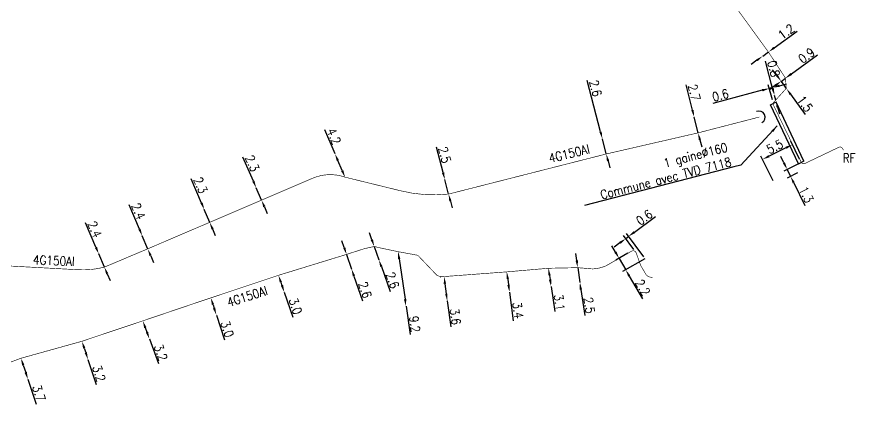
# Model space of a CAD drawing. Header units: millimetres. Extents: x 80993 to 81985, y 144000 to 145002.
# Drawn here: x 81286.9 to 81426.4, y 144272.6 to 144337.1 of the extents above; entities that cross this region are included whole.
import ezdxf
from ezdxf.enums import TextEntityAlignment as Align

# ---------------------------------------------------------------- set-up
doc = ezdxf.new("R2010")
doc.units = ezdxf.units.MM
doc.header["$PDMODE"] = 34
doc.linetypes.add('B_ST_AL', pattern=[2000, 1000, 1000])
doc.layers.get('0').update_dxf_attribs({"linetype": 'CONTINUOUS'})
doc.layers.get('Defpoints').update_dxf_attribs({"linetype": 'CONTINUOUS'})
for name, color, linetype in [('B_100', 3, 'CONTINUOUS'), ('B_110', 1, 'CONTINUOUS'), ('B_300', 7, 'CONTINUOUS'), ('B_400', 7, 'CONTINUOUS')]:
    doc.layers.add(name, color=color, linetype=linetype)
doc.styles.add('M_ROMANS', font='ROMANS.shx', dxfattribs={"width": 0.75})
doc.styles.get("Standard").update_dxf_attribs({"font": 'romans.shx', "width": 0.85})
doc.dimstyles.get("Standard").update_dxf_attribs({"dimtxt": 1.5, "dimasz": 1.2, "dimexe": 0.625, "dimexo": 0.625, "dimgap": 0.25, "dimtad": 1, "dimdec": 1, "dimzin": 0, "dimdsep": 46, "dimtxsty": 'Standard', "dimcen": -0.5, "dimadec": 0, "dimazin": 0, "dimtfac": 1, "dimtdec": 1, "dimtmove": 0, "dimatfit": 3, "dimfxl": 0, "dimtolj": 1, "dimtzin": 0, "dimarcsym": 0})

# ---------------------------------------------------------------- blocks, each defined once
blk = doc.blocks.new('*D196')
at = {"layer": 'B_100', "color": 0, "linetype": 'Continuous', "lineweight": -2, "transparency": 16777216}
for p, q in [((81412.66, 144325.18), (81411.45, 144329.73)), ((81413.18, 144323.25), (81412.97, 144324.02)), ((81413.49, 144322.09), (81413.8, 144320.93))]:
    blk.add_line(p, q, dxfattribs=at)
at = {"layer": 'B_100', "color": 0, "linetype": 'Continuous', "transparency": 16777216}
for points in [[(81412.86, 144325.23), (81412.47, 144325.13), (81412.97, 144324.02)], [(81413.68, 144322.14), (81413.3, 144322.04), (81413.18, 144323.25)]]:
    blk.add_solid(points, dxfattribs=at)
at = {"layer": 'Defpoints', "color": 0, "linetype": 'Continuous', "transparency": 16777216}
for p in [(81412.97, 144324.02), (81413.18, 144323.25), (81413.18, 144323.25)]:
    blk.add_point(p, dxfattribs=at)
at = {"layer": 'B_100', "color": 0, "linetype": 'Continuous', "transparency": 16777216, "insert": (81412.82, 144328.46), "char_height": 1.5, "attachment_point": 5, "rotation": 284.9768}
blk.add_mtext('\\A1;0.8', dxfattribs=at)
blk = doc.blocks.new('*D197')
at = {"layer": 'B_100', "color": 0, "linetype": 'Continuous', "lineweight": -2, "transparency": 16777216}
for p, q in [((81413.37, 144327.33), (81412.66, 144328.3)), ((81414.07, 144326.36), (81414.93, 144325.19)), ((81413.57, 144325.99), (81413.57, 144325.99)), ((81415.63, 144324.22), (81418.09, 144320.83))]:
    blk.add_line(p, q, dxfattribs=at)
at = {"layer": 'B_100', "color": 0, "linetype": 'Continuous', "transparency": 16777216}
for points in [[(81413.53, 144327.45), (81413.21, 144327.22), (81414.07, 144326.36)], [(81415.79, 144324.33), (81415.47, 144324.1), (81414.93, 144325.19)]]:
    blk.add_solid(points, dxfattribs=at)
at = {"layer": 'Defpoints', "color": 0, "linetype": 'Continuous', "transparency": 16777216}
for p in [(81414.07, 144326.36), (81414.93, 144325.19), (81414.93, 144325.19)]:
    blk.add_point(p, dxfattribs=at)
at = {"layer": 'B_100', "color": 0, "linetype": 'Continuous', "transparency": 16777216, "insert": (81418.02, 144322.62), "char_height": 1.5, "attachment_point": 5, "rotation": 305.9678}
blk.add_mtext('\\A1;1.5', dxfattribs=at)
blk = doc.blocks.new('*D198')
at = {"layer": 'B_100', "color": 0, "linetype": 'Continuous', "lineweight": -2, "transparency": 16777216}
for p, q in [((81412.92, 144331.95), (81416.72, 144334.71)), ((81411.02, 144330.57), (81411.95, 144331.25)), ((81410.05, 144329.87), (81409.08, 144329.16))]:
    blk.add_line(p, q, dxfattribs=at)
at = {"layer": 'B_100', "color": 0, "linetype": 'Continuous', "transparency": 16777216}
for points in [[(81412.8, 144332.11), (81413.04, 144331.79), (81411.95, 144331.25)], [(81409.93, 144330.03), (81410.17, 144329.7), (81411.02, 144330.57)]]:
    blk.add_solid(points, dxfattribs=at)
at = {"layer": 'Defpoints', "color": 0, "linetype": 'Continuous', "transparency": 16777216}
for p in [(81411.02, 144330.57), (81411.95, 144331.25), (81411.95, 144331.25)]:
    blk.add_point(p, dxfattribs=at)
at = {"layer": 'B_100', "color": 0, "linetype": 'Continuous', "transparency": 16777216, "insert": (81414.92, 144334.64), "char_height": 1.5, "attachment_point": 5, "rotation": 35.9678}
blk.add_mtext('\\A1;1.2', dxfattribs=at)
blk = doc.blocks.new('*D199')
at = {"layer": 'B_100', "color": 0, "linetype": 'Continuous', "lineweight": -2, "transparency": 16777216}
for p, q in [((81415.77, 144327.6), (81420.14, 144330.77)), ((81414.07, 144326.36), (81414.8, 144326.89)), ((81413.1, 144325.66), (81412.13, 144324.95))]:
    blk.add_line(p, q, dxfattribs=at)
at = {"layer": 'B_100', "color": 0, "linetype": 'Continuous', "transparency": 16777216}
for points in [[(81415.66, 144327.76), (81415.89, 144327.43), (81414.8, 144326.89)], [(81412.99, 144325.82), (81413.22, 144325.5), (81414.07, 144326.36)]]:
    blk.add_solid(points, dxfattribs=at)
at = {"layer": 'Defpoints', "color": 0, "linetype": 'Continuous', "transparency": 16777216}
for p in [(81414.07, 144326.36), (81414.8, 144326.89), (81414.8, 144326.89)]:
    blk.add_point(p, dxfattribs=at)
at = {"layer": 'B_100', "color": 0, "linetype": 'Continuous', "transparency": 16777216, "insert": (81418.3, 144330.66), "char_height": 1.5, "attachment_point": 5, "rotation": 35.9678}
blk.add_mtext('\\A1;0.9', dxfattribs=at)
blk = doc.blocks.new('*D552')
at = {"layer": 'B_400', "color": 0, "linetype": 'Continuous', "lineweight": -2, "transparency": 16777216}
for p, q in [((81414.88, 144315.29), (81412.06, 144313.89)), ((81417.14, 144313.42), (81415.68, 144316.38)), ((81412.74, 144309.8), (81410.71, 144313.92))]:
    blk.add_line(p, q, dxfattribs=at)
at = {"layer": 'B_400', "color": 0, "linetype": 'Continuous', "transparency": 16777216}
for points in [[(81414.8, 144315.46), (81414.97, 144315.11), (81415.96, 144315.82)], [(81411.97, 144314.07), (81412.15, 144313.71), (81410.98, 144313.36)]]:
    blk.add_solid(points, dxfattribs=at)
at = {"layer": 'Defpoints', "color": 0, "linetype": 'Continuous', "transparency": 16777216}
for p in [(81410.98, 144313.36), (81417.42, 144312.86), (81413.02, 144309.24)]:
    blk.add_point(p, dxfattribs=at)
at = {"layer": 'B_400', "color": 0, "linetype": 'Continuous', "transparency": 16777216, "insert": (81413.03, 144315.48), "char_height": 1.5, "attachment_point": 5, "rotation": 26.2742}
blk.add_mtext('\\A1;5.5', dxfattribs=at)
blk = doc.blocks.new('*D553')
at = {"layer": 'B_400', "color": 0, "linetype": 'Continuous', "lineweight": -2, "transparency": 16777216}
for p, q in [((81414.54, 144312.77), (81414.01, 144313.85)), ((81416.86, 144312.58), (81414.51, 144311.42)), ((81415.07, 144311.7), (81415.64, 144310.53)), ((81416.8, 144311.1), (81415.08, 144310.25)), ((81416.17, 144309.46), (81418.03, 144305.7))]:
    blk.add_line(p, q, dxfattribs=at)
at = {"layer": 'B_400', "color": 0, "linetype": 'Continuous', "transparency": 16777216}
for points in [[(81414.72, 144312.86), (81414.36, 144312.68), (81415.07, 144311.7)], [(81416.35, 144309.54), (81416, 144309.37), (81415.64, 144310.53)]]:
    blk.add_solid(points, dxfattribs=at)
at = {"layer": 'Defpoints', "color": 0, "linetype": 'Continuous', "transparency": 16777216}
for p in [(81417.42, 144312.86), (81417.36, 144311.38), (81415.64, 144310.53)]:
    blk.add_point(p, dxfattribs=at)
at = {"layer": 'B_400', "color": 0, "linetype": 'Continuous', "transparency": 16777216, "insert": (81418.26, 144307.48), "char_height": 1.5, "attachment_point": 5, "rotation": 296.2742}
blk.add_mtext('\\A1;1.3', dxfattribs=at)
blk = doc.blocks.new('*D554')
at = {"layer": 'B_400', "color": 0, "linetype": 'Continuous', "lineweight": -2, "transparency": 16777216}
for p, q in [((81412.61, 144323.27), (81411.93, 144325.78)), ((81412.63, 144325.32), (81412.1, 144325.18)), ((81412.81, 144324.63), (81412.47, 144325.92)), ((81413.79, 144325.63), (81414.95, 144325.94)), ((81410.94, 144324.87), (81402.7, 144322.66))]:
    blk.add_line(p, q, dxfattribs=at)
at = {"layer": 'B_400', "color": 0, "linetype": 'Continuous', "transparency": 16777216}
for points in [[(81410.89, 144325.06), (81410.99, 144324.67), (81412.1, 144325.18)], [(81413.74, 144325.82), (81413.84, 144325.44), (81412.63, 144325.32)]]:
    blk.add_solid(points, dxfattribs=at)
at = {"layer": 'Defpoints', "color": 0, "linetype": 'Continuous', "transparency": 16777216}
for p in [(81412.63, 144325.32), (81412.97, 144324.02), (81412.77, 144322.66)]:
    blk.add_point(p, dxfattribs=at)
at = {"layer": 'B_400', "color": 0, "linetype": 'Continuous', "transparency": 16777216, "insert": (81403.97, 144324.04), "char_height": 1.5, "attachment_point": 5, "rotation": 14.9768}
blk.add_mtext('\\A1;0.6', dxfattribs=at)
blk = doc.blocks.new('*D686')
at = {"layer": 'B_110', "color": 0, "linetype": 'Continuous', "lineweight": -2, "transparency": 16777216}
for p, q in [((81287.94, 144279.09), (81288.35, 144277.85)), ((81288.73, 144276.72), (81290.11, 144272.57))]:
    blk.add_line(p, q, dxfattribs=at)
at = {"layer": 'B_110', "color": 0, "linetype": 'Continuous', "transparency": 16777216}
for points in [[(81288.13, 144279.15), (81287.75, 144279.03), (81287.57, 144280.23)], [(81288.54, 144277.92), (81288.16, 144277.79), (81288.73, 144276.72)]]:
    blk.add_solid(points, dxfattribs=at)
at = {"layer": 'Defpoints', "color": 0, "linetype": 'Continuous', "transparency": 16777216}
for p in [(81287.57, 144280.23), (81288.73, 144276.72), (81288.73, 144276.72)]:
    blk.add_point(p, dxfattribs=at)
at = {"layer": 'B_110', "color": 0, "linetype": 'Continuous', "transparency": 16777216, "insert": (81290.56, 144274.39), "char_height": 1.5, "attachment_point": 5, "rotation": 288.3457}
blk.add_mtext('\\A1;3.7', dxfattribs=at)
blk = doc.blocks.new('*D687')
at = {"layer": 'B_110', "color": 0, "linetype": 'Continuous', "lineweight": -2, "transparency": 16777216}
for p, q in [((81298.09, 144281.92), (81298.35, 144281.16)), ((81298.72, 144280.02), (81300.1, 144275.87))]:
    blk.add_line(p, q, dxfattribs=at)
at = {"layer": 'B_110', "color": 0, "linetype": 'Continuous', "transparency": 16777216}
for points in [[(81298.28, 144281.98), (81297.9, 144281.85), (81297.72, 144283.06)], [(81298.54, 144281.22), (81298.16, 144281.09), (81298.72, 144280.02)]]:
    blk.add_solid(points, dxfattribs=at)
at = {"layer": 'Defpoints', "color": 0, "linetype": 'Continuous', "transparency": 16777216}
for p in [(81297.72, 144283.06), (81298.72, 144280.02), (81298.72, 144280.02)]:
    blk.add_point(p, dxfattribs=at)
at = {"layer": 'B_110', "color": 0, "linetype": 'Continuous', "transparency": 16777216, "insert": (81300.55, 144277.69), "char_height": 1.5, "attachment_point": 5, "rotation": 288.3571}
blk.add_mtext('\\A1;3.2', dxfattribs=at)
blk = doc.blocks.new('*D688')
at = {"layer": 'B_110', "color": 0, "linetype": 'Continuous', "lineweight": -2, "transparency": 16777216}
for p, q in [((81308.25, 144285.33), (81308.53, 144284.58)), ((81308.94, 144283.45), (81310.43, 144279.35))]:
    blk.add_line(p, q, dxfattribs=at)
at = {"layer": 'B_110', "color": 0, "linetype": 'Continuous', "transparency": 16777216}
for points in [[(81308.44, 144285.4), (81308.07, 144285.27), (81307.84, 144286.46)], [(81308.72, 144284.65), (81308.34, 144284.51), (81308.94, 144283.45)]]:
    blk.add_solid(points, dxfattribs=at)
at = {"layer": 'Defpoints', "color": 0, "linetype": 'Continuous', "transparency": 16777216}
for p in [(81307.84, 144286.46), (81308.94, 144283.45), (81308.94, 144283.45)]:
    blk.add_point(p, dxfattribs=at)
at = {"layer": 'B_110', "color": 0, "linetype": 'Continuous', "transparency": 16777216, "insert": (81310.83, 144281.18), "char_height": 1.5, "attachment_point": 5, "rotation": 289.9715}
blk.add_mtext('\\A1;3.2', dxfattribs=at)
blk = doc.blocks.new('*D689')
at = {"layer": 'B_110', "color": 0, "linetype": 'Continuous', "lineweight": -2, "transparency": 16777216}
for p, q in [((81319.53, 144289.15), (81319.71, 144288.58)), ((81320.08, 144287.43), (81321.43, 144283.27))]:
    blk.add_line(p, q, dxfattribs=at)
at = {"layer": 'B_110', "color": 0, "linetype": 'Continuous', "transparency": 16777216}
for points in [[(81319.72, 144289.21), (81319.34, 144289.08), (81319.16, 144290.29)], [(81319.9, 144288.64), (81319.52, 144288.51), (81320.08, 144287.43)]]:
    blk.add_solid(points, dxfattribs=at)
at = {"layer": 'Defpoints', "color": 0, "linetype": 'Continuous', "transparency": 16777216}
for p in [(81319.16, 144290.29), (81320.08, 144287.43), (81320.08, 144287.43)]:
    blk.add_point(p, dxfattribs=at)
at = {"layer": 'B_110', "color": 0, "linetype": 'Continuous', "transparency": 16777216, "insert": (81321.89, 144285.09), "char_height": 1.5, "attachment_point": 5, "rotation": 287.906}
blk.add_mtext('\\A1;3.0', dxfattribs=at)
blk = doc.blocks.new('*D690')
at = {"layer": 'B_110', "color": 0, "linetype": 'Continuous', "lineweight": -2, "transparency": 16777216}
for p, q in [((81330.81, 144292.92), (81331, 144292.35)), ((81331.39, 144291.22), (81332.8, 144287.08))]:
    blk.add_line(p, q, dxfattribs=at)
at = {"layer": 'B_110', "color": 0, "linetype": 'Continuous', "transparency": 16777216}
for points in [[(81331, 144292.98), (81330.62, 144292.85), (81330.42, 144294.05)], [(81331.19, 144292.42), (81330.81, 144292.29), (81331.39, 144291.22)]]:
    blk.add_solid(points, dxfattribs=at)
at = {"layer": 'Defpoints', "color": 0, "linetype": 'Continuous', "transparency": 16777216}
for p in [(81330.42, 144294.05), (81331.39, 144291.22), (81331.39, 144291.22)]:
    blk.add_point(p, dxfattribs=at)
at = {"layer": 'B_110', "color": 0, "linetype": 'Continuous', "transparency": 16777216, "insert": (81333.24, 144288.9), "char_height": 1.5, "attachment_point": 5, "rotation": 288.8772}
blk.add_mtext('\\A1;3.0', dxfattribs=at)
blk = doc.blocks.new('*D691')
at = {"layer": 'B_110', "color": 0, "linetype": 'Continuous', "lineweight": -2, "transparency": 16777216}
for p, q in [((81341.36, 144298.66), (81340.98, 144299.8)), ((81341.75, 144297.53), (81342.59, 144295.07)), ((81342.98, 144293.93), (81344.4, 144289.79))]:
    blk.add_line(p, q, dxfattribs=at)
at = {"layer": 'B_110', "color": 0, "linetype": 'Continuous', "transparency": 16777216}
for points in [[(81341.55, 144298.73), (81341.17, 144298.6), (81341.75, 144297.53)], [(81343.17, 144294), (81342.79, 144293.87), (81342.59, 144295.07)]]:
    blk.add_solid(points, dxfattribs=at)
at = {"layer": 'Defpoints', "color": 0, "linetype": 'Continuous', "transparency": 16777216}
for p in [(81341.75, 144297.53), (81342.59, 144295.07), (81342.59, 144295.07)]:
    blk.add_point(p, dxfattribs=at)
at = {"layer": 'B_110', "color": 0, "linetype": 'Continuous', "transparency": 16777216, "insert": (81344.83, 144291.62), "char_height": 1.5, "attachment_point": 5, "rotation": 288.8772}
blk.add_mtext('\\A1;2.6', dxfattribs=at)
blk = doc.blocks.new('*D692')
at = {"layer": 'B_110', "color": 0, "linetype": 'Continuous', "lineweight": -2, "transparency": 16777216}
for p, q in [((81345.96, 144299.98), (81345.56, 144301.11)), ((81346.36, 144298.85), (81347.14, 144296.63)), ((81347.54, 144295.5), (81348.99, 144291.37))]:
    blk.add_line(p, q, dxfattribs=at)
at = {"layer": 'B_110', "color": 0, "linetype": 'Continuous', "transparency": 16777216}
for points in [[(81346.15, 144300.04), (81345.77, 144299.91), (81346.36, 144298.85)], [(81347.72, 144295.56), (81347.35, 144295.43), (81347.14, 144296.63)]]:
    blk.add_solid(points, dxfattribs=at)
at = {"layer": 'Defpoints', "color": 0, "linetype": 'Continuous', "transparency": 16777216}
for p in [(81346.36, 144298.85), (81347.14, 144296.63), (81347.14, 144296.63)]:
    blk.add_point(p, dxfattribs=at)
at = {"layer": 'B_110', "color": 0, "linetype": 'Continuous', "transparency": 16777216, "insert": (81349.4, 144293.2), "char_height": 1.5, "attachment_point": 5, "rotation": 289.3996}
blk.add_mtext('\\A1;2.6', dxfattribs=at)
blk = doc.blocks.new('*D693')
at = {"layer": 'B_110', "color": 0, "linetype": 'Continuous', "lineweight": -2, "transparency": 16777216}
for p, q in [((81350.51, 144296.79), (81351.48, 144290.07)), ((81351.65, 144288.88), (81352.32, 144284.2))]:
    blk.add_line(p, q, dxfattribs=at)
at = {"layer": 'B_110', "color": 0, "linetype": 'Continuous', "transparency": 16777216}
for points in [[(81350.71, 144296.82), (81350.31, 144296.77), (81350.34, 144297.98)], [(81351.68, 144290.1), (81351.28, 144290.04), (81351.65, 144288.88)]]:
    blk.add_solid(points, dxfattribs=at)
at = {"layer": 'Defpoints', "color": 0, "linetype": 'Continuous', "transparency": 16777216}
for p in [(81350.34, 144297.98), (81351.65, 144288.88), (81351.65, 144288.88)]:
    blk.add_point(p, dxfattribs=at)
at = {"layer": 'B_110', "color": 0, "linetype": 'Continuous', "transparency": 16777216, "insert": (81353.09, 144285.91), "char_height": 1.5, "attachment_point": 5, "rotation": 278.2031}
blk.add_mtext('\\A1;9.2', dxfattribs=at)
blk = doc.blocks.new('*D694')
at = {"layer": 'B_110', "color": 0, "linetype": 'Continuous', "lineweight": -2, "transparency": 16777216}
for p, q in [((81357.38, 144293.76), (81357.35, 144293.76)), ((81358.13, 144292.65), (81358.35, 144290.98)), ((81358.5, 144289.79), (81359.08, 144285.45))]:
    blk.add_line(p, q, dxfattribs=at)
at = {"layer": 'B_110', "color": 0, "linetype": 'Continuous', "transparency": 16777216}
for points in [[(81358.32, 144292.68), (81357.93, 144292.62), (81357.97, 144293.84)], [(81358.55, 144291), (81358.15, 144290.95), (81358.5, 144289.79)]]:
    blk.add_solid(points, dxfattribs=at)
at = {"layer": 'Defpoints', "color": 0, "linetype": 'Continuous', "transparency": 16777216}
for p in [(81358, 144293.84), (81358.5, 144289.79), (81358.5, 144289.79)]:
    blk.add_point(p, dxfattribs=at)
at = {"layer": 'B_110', "color": 0, "linetype": 'Continuous', "transparency": 16777216, "insert": (81359.86, 144287.16), "char_height": 1.5, "attachment_point": 5, "rotation": 277.5296}
blk.add_mtext('\\A1;3.6', dxfattribs=at)
blk = doc.blocks.new('*D695')
at = {"layer": 'B_110', "color": 0, "linetype": 'Continuous', "lineweight": -2, "transparency": 16777216}
for p, q in [((81368.58, 144293.43), (81368.7, 144292.45)), ((81368.86, 144291.26), (81369.48, 144286.48))]:
    blk.add_line(p, q, dxfattribs=at)
at = {"layer": 'B_110', "color": 0, "linetype": 'Continuous', "transparency": 16777216}
for points in [[(81368.77, 144293.45), (81368.38, 144293.4), (81368.42, 144294.62)], [(81368.9, 144292.47), (81368.5, 144292.42), (81368.86, 144291.26)]]:
    blk.add_solid(points, dxfattribs=at)
at = {"layer": 'Defpoints', "color": 0, "linetype": 'Continuous', "transparency": 16777216}
for p in [(81368.42, 144294.62), (81368.86, 144291.26), (81368.86, 144291.26)]:
    blk.add_point(p, dxfattribs=at)
at = {"layer": 'B_110', "color": 0, "linetype": 'Continuous', "transparency": 16777216, "insert": (81370.26, 144288.21), "char_height": 1.5, "attachment_point": 5, "rotation": 277.3795}
blk.add_mtext('\\A1;3.4', dxfattribs=at)
blk = doc.blocks.new('*D696')
at = {"layer": 'B_110', "color": 0, "linetype": 'Continuous', "lineweight": -2, "transparency": 16777216}
for p, q in [((81375.97, 144295.31), (81375.97, 144295.31)), ((81375.52, 144294.04), (81375.62, 144293.34)), ((81375.79, 144292.16), (81376.39, 144288))]:
    blk.add_line(p, q, dxfattribs=at)
at = {"layer": 'B_110', "color": 0, "linetype": 'Continuous', "transparency": 16777216}
for points in [[(81375.72, 144294.07), (81375.32, 144294.01), (81375.35, 144295.22)], [(81375.82, 144293.37), (81375.42, 144293.32), (81375.79, 144292.16)]]:
    blk.add_solid(points, dxfattribs=at)
at = {"layer": 'Defpoints', "color": 0, "linetype": 'Continuous', "transparency": 16777216}
for p in [(81375.35, 144295.22), (81375.79, 144292.16), (81375.79, 144292.16)]:
    blk.add_point(p, dxfattribs=at)
at = {"layer": 'B_110', "color": 0, "linetype": 'Continuous', "transparency": 16777216, "insert": (81377.18, 144289.53), "char_height": 1.5, "attachment_point": 5, "rotation": 278.2061}
blk.add_mtext('\\A1;3.1', dxfattribs=at)
blk = doc.blocks.new('*D697')
at = {"layer": 'B_110', "color": 0, "linetype": 'Continuous', "lineweight": -2, "transparency": 16777216}
for p, q in [((81380.05, 144296.51), (81379.88, 144297.7)), ((81380.22, 144295.32), (81380.58, 144292.85)), ((81380.75, 144291.66), (81381.38, 144287.33))]:
    blk.add_line(p, q, dxfattribs=at)
at = {"layer": 'B_110', "color": 0, "linetype": 'Continuous', "transparency": 16777216}
for points in [[(81380.25, 144296.54), (81379.85, 144296.48), (81380.22, 144295.32)], [(81380.95, 144291.69), (81380.55, 144291.63), (81380.58, 144292.85)]]:
    blk.add_solid(points, dxfattribs=at)
at = {"layer": 'Defpoints', "color": 0, "linetype": 'Continuous', "transparency": 16777216}
for p in [(81380.22, 144295.32), (81380.58, 144292.85), (81380.58, 144292.85)]:
    blk.add_point(p, dxfattribs=at)
at = {"layer": 'B_110', "color": 0, "linetype": 'Continuous', "transparency": 16777216, "insert": (81382.14, 144289.05), "char_height": 1.5, "attachment_point": 5, "rotation": 278.2061}
blk.add_mtext('\\A1;2.5', dxfattribs=at)
blk = doc.blocks.new('*D698')
at = {"layer": 'B_110', "color": 0, "linetype": 'Continuous', "lineweight": -2, "transparency": 16777216}
for p, q in [((81389.66, 144301.24), (81393.17, 144303.84)), ((81389.54, 144298.37), (81387.84, 144300.67)), ((81388.21, 144300.17), (81388.69, 144300.53)), ((81391.2, 144297.13), (81388.32, 144301.03)), ((81387.25, 144299.46), (81386.28, 144298.74))]:
    blk.add_line(p, q, dxfattribs=at)
at = {"layer": 'B_110', "color": 0, "linetype": 'Continuous', "transparency": 16777216}
for points in [[(81389.54, 144301.4), (81389.78, 144301.08), (81388.69, 144300.53)], [(81387.13, 144299.62), (81387.37, 144299.3), (81388.21, 144300.17)]]:
    blk.add_solid(points, dxfattribs=at)
at = {"layer": 'Defpoints', "color": 0, "linetype": 'Continuous', "transparency": 16777216}
for p in [(81388.69, 144300.53), (81389.91, 144297.87), (81391.58, 144296.63)]:
    blk.add_point(p, dxfattribs=at)
at = {"layer": 'B_110', "color": 0, "linetype": 'Continuous', "transparency": 16777216, "insert": (81391.3, 144303.7), "char_height": 1.5, "attachment_point": 5, "rotation": 36.4613}
blk.add_mtext('\\A1;0.6', dxfattribs=at)
blk = doc.blocks.new('*D699')
at = {"layer": 'B_110', "color": 0, "linetype": 'Continuous', "lineweight": -2, "transparency": 16777216}
for p, q in [((81386.51, 144297.91), (81385.91, 144298.95)), ((81388.57, 144297.72), (81386.56, 144296.56)), ((81387.1, 144296.87), (81388.2, 144294.97)), ((81391.37, 144296.79), (81387.66, 144294.66)), ((81388.8, 144293.93), (81390.98, 144290.14))]:
    blk.add_line(p, q, dxfattribs=at)
at = {"layer": 'B_110', "color": 0, "linetype": 'Continuous', "transparency": 16777216}
for points in [[(81386.68, 144298.01), (81386.33, 144297.81), (81387.1, 144296.87)], [(81388.97, 144294.03), (81388.62, 144293.83), (81388.2, 144294.97)]]:
    blk.add_solid(points, dxfattribs=at)
at = {"layer": 'Defpoints', "color": 0, "linetype": 'Continuous', "transparency": 16777216}
for p in [(81389.12, 144298.03), (81391.92, 144297.11), (81388.2, 144294.97)]:
    blk.add_point(p, dxfattribs=at)
at = {"layer": 'B_110', "color": 0, "linetype": 'Continuous', "transparency": 16777216, "insert": (81391.05, 144292.01), "char_height": 1.5, "attachment_point": 5, "rotation": 299.8898}
blk.add_mtext('\\A1;2.2', dxfattribs=at)
blk = doc.blocks.new('*D700')
at = {"layer": 'B_110', "color": 0, "linetype": 'Continuous', "lineweight": -2, "transparency": 16777216}
for p, q in [((81399.32, 144321.56), (81398.26, 144325.8)), ((81400.26, 144317.78), (81399.61, 144320.4)), ((81400.56, 144316.62), (81400.85, 144315.45))]:
    blk.add_line(p, q, dxfattribs=at)
at = {"layer": 'B_110', "color": 0, "linetype": 'Continuous', "transparency": 16777216}
for points in [[(81399.51, 144321.61), (81399.12, 144321.51), (81399.61, 144320.4)], [(81400.75, 144316.66), (81400.36, 144316.57), (81400.26, 144317.78)]]:
    blk.add_solid(points, dxfattribs=at)
at = {"layer": 'Defpoints', "color": 0, "linetype": 'Continuous', "transparency": 16777216}
for p in [(81399.61, 144320.4), (81399.61, 144320.4), (81400.26, 144317.78)]:
    blk.add_point(p, dxfattribs=at)
at = {"layer": 'B_110', "color": 0, "linetype": 'Continuous', "transparency": 16777216, "insert": (81399.61, 144324.51), "char_height": 1.5, "attachment_point": 5, "rotation": 284.04}
blk.add_mtext('\\A1;2.7', dxfattribs=at)
blk = doc.blocks.new('*D701')
at = {"layer": 'B_110', "color": 0, "linetype": 'Continuous', "lineweight": -2, "transparency": 16777216}
for p, q in [((81384.02, 144317.94), (81381.81, 144326.48)), ((81384.97, 144314.26), (81384.32, 144316.78)), ((81385.27, 144313.1), (81385.57, 144311.94))]:
    blk.add_line(p, q, dxfattribs=at)
at = {"layer": 'B_110', "color": 0, "linetype": 'Continuous', "transparency": 16777216}
for points in [[(81384.21, 144317.99), (81383.83, 144317.89), (81384.32, 144316.78)], [(81385.46, 144313.15), (81385.08, 144313.05), (81384.97, 144314.26)]]:
    blk.add_solid(points, dxfattribs=at)
at = {"layer": 'Defpoints', "color": 0, "linetype": 'Continuous', "transparency": 16777216}
for p in [(81384.32, 144316.78), (81384.32, 144316.78), (81384.97, 144314.26)]:
    blk.add_point(p, dxfattribs=at)
at = {"layer": 'B_110', "color": 0, "linetype": 'Continuous', "transparency": 16777216, "insert": (81383.18, 144325.2), "char_height": 1.5, "attachment_point": 5, "rotation": 284.4949}
blk.add_mtext('\\A1;2.6', dxfattribs=at)
blk = doc.blocks.new('*D702')
at = {"layer": 'B_110', "color": 0, "linetype": 'Continuous', "lineweight": -2, "transparency": 16777216}
for p, q in [((81357.8, 144311.16), (81356.71, 144315.4)), ((81358.73, 144307.58), (81358.1, 144310)), ((81359.03, 144306.42), (81359.33, 144305.26))]:
    blk.add_line(p, q, dxfattribs=at)
at = {"layer": 'B_110', "color": 0, "linetype": 'Continuous', "transparency": 16777216}
for points in [[(81358, 144311.21), (81357.61, 144311.11), (81358.1, 144310)], [(81359.22, 144306.47), (81358.84, 144306.37), (81358.73, 144307.58)]]:
    blk.add_solid(points, dxfattribs=at)
at = {"layer": 'Defpoints', "color": 0, "linetype": 'Continuous', "transparency": 16777216}
for p in [(81358.1, 144310), (81358.1, 144310), (81358.73, 144307.58)]:
    blk.add_point(p, dxfattribs=at)
at = {"layer": 'B_110', "color": 0, "linetype": 'Continuous', "transparency": 16777216, "insert": (81358.08, 144314.11), "char_height": 1.5, "attachment_point": 5, "rotation": 284.4949}
blk.add_mtext('\\A1;2.5', dxfattribs=at)
blk = doc.blocks.new('*D703')
at = {"layer": 'B_110', "color": 0, "linetype": 'Continuous', "lineweight": -2, "transparency": 16777216}
for p, q in [((81339.83, 144314.26), (81338.11, 144318.28)), ((81341.02, 144311.5), (81340.31, 144313.16))]:
    blk.add_line(p, q, dxfattribs=at)
at = {"layer": 'B_110', "color": 0, "linetype": 'Continuous', "transparency": 16777216}
for points in [[(81340.49, 144313.24), (81340.12, 144313.08), (81339.83, 144314.26)], [(81341.2, 144311.58), (81340.83, 144311.42), (81341.49, 144310.4)]]:
    blk.add_solid(points, dxfattribs=at)
at = {"layer": 'Defpoints', "color": 0, "linetype": 'Continuous', "transparency": 16777216}
for p in [(81339.83, 144314.26), (81339.83, 144314.26), (81341.49, 144310.4)]:
    blk.add_point(p, dxfattribs=at)
at = {"layer": 'B_110', "color": 0, "linetype": 'Continuous', "transparency": 16777216, "insert": (81339.65, 144317.21), "char_height": 1.5, "attachment_point": 5, "rotation": 293.2205}
blk.add_mtext('\\A1;4.2', dxfattribs=at)
blk = doc.blocks.new('*D704')
at = {"layer": 'B_110', "color": 0, "linetype": 'Continuous', "lineweight": -2, "transparency": 16777216}
for p, q in [((81326.24, 144309.73), (81324.51, 144313.75)), ((81327.6, 144306.56), (81326.71, 144308.63)), ((81328.07, 144305.46), (81328.54, 144304.36))]:
    blk.add_line(p, q, dxfattribs=at)
at = {"layer": 'B_110', "color": 0, "linetype": 'Continuous', "transparency": 16777216}
for points in [[(81326.42, 144309.81), (81326.05, 144309.65), (81326.71, 144308.63)], [(81328.26, 144305.54), (81327.89, 144305.38), (81327.6, 144306.56)]]:
    blk.add_solid(points, dxfattribs=at)
at = {"layer": 'Defpoints', "color": 0, "linetype": 'Continuous', "transparency": 16777216}
for p in [(81326.71, 144308.63), (81326.71, 144308.63), (81327.6, 144306.56)]:
    blk.add_point(p, dxfattribs=at)
at = {"layer": 'B_110', "color": 0, "linetype": 'Continuous', "transparency": 16777216, "insert": (81326.06, 144312.69), "char_height": 1.5, "attachment_point": 5, "rotation": 293.2205}
blk.add_mtext('\\A1;2.3', dxfattribs=at)
blk = doc.blocks.new('*D705')
at = {"layer": 'B_110', "color": 0, "linetype": 'Continuous', "lineweight": -2, "transparency": 16777216}
for p, q in [((81317.61, 144306.09), (81315.91, 144310.12)), ((81318.97, 144302.87), (81318.08, 144304.99)), ((81319.44, 144301.77), (81319.91, 144300.66))]:
    blk.add_line(p, q, dxfattribs=at)
at = {"layer": 'B_110', "color": 0, "linetype": 'Continuous', "transparency": 16777216}
for points in [[(81317.8, 144306.17), (81317.43, 144306.02), (81318.08, 144304.99)], [(81319.63, 144301.84), (81319.26, 144301.69), (81318.97, 144302.87)]]:
    blk.add_solid(points, dxfattribs=at)
at = {"layer": 'Defpoints', "color": 0, "linetype": 'Continuous', "transparency": 16777216}
for p in [(81318.08, 144304.99), (81318.08, 144304.99), (81318.97, 144302.87)]:
    blk.add_point(p, dxfattribs=at)
at = {"layer": 'B_110', "color": 0, "linetype": 'Continuous', "transparency": 16777216, "insert": (81317.45, 144309.05), "char_height": 1.5, "attachment_point": 5, "rotation": 292.9056}
blk.add_mtext('\\A1;2.3', dxfattribs=at)
blk = doc.blocks.new('*D706')
at = {"layer": 'B_110', "color": 0, "linetype": 'Continuous', "lineweight": -2, "transparency": 16777216}
for p, q in [((81307.28, 144301.73), (81305.56, 144305.81)), ((81308.68, 144298.41), (81307.75, 144300.62)), ((81309.15, 144297.31), (81309.62, 144296.2))]:
    blk.add_line(p, q, dxfattribs=at)
at = {"layer": 'B_110', "color": 0, "linetype": 'Continuous', "transparency": 16777216}
for points in [[(81307.46, 144301.81), (81307.1, 144301.65), (81307.75, 144300.62)], [(81309.33, 144297.39), (81308.96, 144297.23), (81308.68, 144298.41)]]:
    blk.add_solid(points, dxfattribs=at)
at = {"layer": 'Defpoints', "color": 0, "linetype": 'Continuous', "transparency": 16777216}
for p in [(81307.75, 144300.62), (81307.75, 144300.62), (81308.68, 144298.41)]:
    blk.add_point(p, dxfattribs=at)
at = {"layer": 'B_110', "color": 0, "linetype": 'Continuous', "transparency": 16777216, "insert": (81307.11, 144304.71), "char_height": 1.5, "attachment_point": 5, "rotation": 292.9056}
blk.add_mtext('\\A1;2.4', dxfattribs=at)
blk = doc.blocks.new('*D707')
at = {"layer": 'B_110', "color": 0, "linetype": 'Continuous', "lineweight": -2, "transparency": 16777216}
for p, q in [((81300.03, 144298.72), (81298.29, 144302.79)), ((81301.45, 144295.41), (81300.51, 144297.61)), ((81301.92, 144294.3), (81302.39, 144293.2))]:
    blk.add_line(p, q, dxfattribs=at)
at = {"layer": 'B_110', "color": 0, "linetype": 'Continuous', "transparency": 16777216}
for points in [[(81300.22, 144298.8), (81299.85, 144298.64), (81300.51, 144297.61)], [(81302.1, 144294.38), (81301.74, 144294.23), (81301.45, 144295.41)]]:
    blk.add_solid(points, dxfattribs=at)
at = {"layer": 'Defpoints', "color": 0, "linetype": 'Continuous', "transparency": 16777216}
for p in [(81300.51, 144297.61), (81300.51, 144297.61), (81301.45, 144295.41)]:
    blk.add_point(p, dxfattribs=at)
at = {"layer": 'B_110', "color": 0, "linetype": 'Continuous', "transparency": 16777216, "insert": (81299.85, 144301.7), "char_height": 1.5, "attachment_point": 5, "rotation": 293.127}
blk.add_mtext('\\A1;2.4', dxfattribs=at)
blk = doc.blocks.new('B_300_05')
at = {"color": 0, "linetype": 'Continuous'}
blk.add_arc((0, 0), 1, 270, 90, dxfattribs=at)
at = {"color": 0, "linetype": 'Continuous', "style": 'M_ROMANS', "width": 0.75, "flags": 3}
for tag, p in [('DEF_LEG', (0, -5)), ('DEF_COUP', (0, -7.5)), ('DEF_TYPE', (0, -10))]:
    blk.add_attdef(tag, text='', height=1.2, dxfattribs=at).set_placement(p, align=Align.MIDDLE)

msp = doc.modelspace()

# ---------------------------------------------------------------- linework, layer by layer
at = {"layer": 'B_100', "const_width": 0.1}
msp.add_lwpolyline([(81424.43, 144314.91), (81424.32, 144315.14, 0.407354), (81423.66, 144315.37), (81418.05, 144312.69, -0.381352), (81417.42, 144312.86), (81412.81, 144322.37, -0.290276), (81412.88, 144322.92), (81414.93, 144325.19), (81414.8, 144326.89), (81411.95, 144331.25), (81405.56, 144340.06)], format="xyb", dxfattribs=at)
at = {"layer": 'B_110', "linetype": 'B_ST_AL', "const_width": 0.1, "flags": 128}
for points in [[(81283.71, 144298.16), (81283.65, 144296.81, 0.347306), (81284.71, 144295.65), (81296.99, 144294.98, 0.079584), (81301.45, 144295.41), (81308.66, 144298.46), (81318.97, 144302.87), (81327.6, 144306.57), (81336.11, 144310.22, -0.188177), (81341.49, 144310.4), (81350.65, 144308.15, 0.088952), (81358.73, 144307.58), (81384.97, 144314.26), (81400.26, 144317.78), (81410.43, 144320.41)], [(81392.71, 144293.74, -0.295563), (81391.55, 144294.23), (81390.73, 144295.63), (81389.91, 144297.87, 0.447211), (81389.12, 144298.03), (81384.9, 144295.61, -0.085113), (81382.7, 144295.11), (81380.22, 144295.32), (81375.35, 144295.22), (81368.42, 144294.62), (81358, 144293.84, -0.159969), (81356.77, 144294.06), (81353.61, 144297.38, 0.000996), (81350.34, 144297.98), (81350.34, 144297.98), (81347.35, 144298.61), (81346.36, 144298.85), (81344.7, 144298.48), (81341.75, 144297.53), (81330.42, 144294.05), (81319.16, 144290.29), (81307.84, 144286.46), (81297.72, 144283.06), (81287.57, 144280.23, -0.065004), (81281.01, 144278.4, -0.135435), (81279.55, 144278.88), (81274.02, 144281.93, -0.118251), (81273.53, 144282.55, 0.22702), (81271.83, 144283.59, -0.109803), (81269.62, 144284.21), (81266.84, 144285.9), (81255.41, 144292.47, 0.02633), (81252.93, 144293.72, 0.124686), (81250.57, 144294.12, -0.118772), (81248.98, 144294.45, 0.161786), (81246.81, 144295.73), (81225.79, 144299.14), (81225.79, 144299.14, 0.140527), (81224.92, 144298.78, -0.09734), (81223.78, 144298.53), (81208.68, 144297.16, -0.133926), (81207.72, 144297.28, 0.226426), (81206.64, 144297.24), (81199.02, 144292.72), (81193.21, 144289.28, 0.425657), (81192.97, 144286.6), (81193.49, 144286.03), (81201.83, 144274.71), (81202.51, 144274.02, 0.321989), (81204.41, 144273.99)]]:
    msp.add_lwpolyline(points, format="xyb", dxfattribs=at)
at = {"layer": 'B_400', "color": 7}
for p, q in [((81412.32, 144322.45), (81412.77, 144322.66)), ((81416.97, 144312.64), (81412.32, 144322.45)), ((81413.22, 144322.88), (81412.77, 144322.66)), ((81417.87, 144313.07), (81413.22, 144322.88)), ((81416.97, 144312.64), (81417.42, 144312.86)), ((81417.87, 144313.07), (81417.42, 144312.86))]:
    msp.add_line(p, q, dxfattribs=at)

# ---------------------------------------------------------------- block references
at = {"layer": 'B_300', "rotation": 25.93639047855483}
msp.add_blockref('B_300_05', (81410.43, 144320.41), dxfattribs=at)

# ---------------------------------------------------------------- texts
at = {"layer": 'B_100', "linetype": 'Continuous', "width": 0.85}
msp.add_text('RF', height=1.5, dxfattribs=at).set_placement((81425.39, 144313.57), align=Align.MIDDLE)
at = {"layer": 'B_110', "linetype": 'Continuous', "width": 0.85}
for rotation, p in [(13.704, (81378.8, 144314.32)), (357.4991, (81293.04, 144296.49)), (17.419, (81325.21, 144290.53))]:
    msp.add_text('4G150Al', height=1.5, rotation=rotation, dxfattribs=at).set_placement(p, align=Align.MIDDLE)
at = {"layer": 'B_400', "linetype": 'Continuous', "insert": (81405.91, 144312.29), "char_height": 1.5, "attachment_point": 9, "rotation": 14.5084}
msp.add_mtext('1 gaine%%C160\\PCommune avec TVD 7118', dxfattribs=at)

# ---------------------------------------------------------------- dimensions: what is measured, and where the dimension line sits
at = {"layer": 'B_100', "linetype": 'Continuous'}
for base, p1, p2, angle, picture, middle in [((81411.9504, 144331.246), (81411.0196, 144330.5706), (81411.9504, 144331.246), 35.9678, '*D198', (81415.5082, 144333.8279)), ((81414.8, 144326.89), (81414.07, 144326.36), (81414.8, 144326.89), 35.9678, '*D199', (81418.88, 144329.85)), ((81413.18, 144323.25), (81412.97, 144324.02), (81413.18, 144323.25), 284.9768, '*D196', (81411.86, 144328.2))]:
    dim = msp.add_linear_dim(base=base, p1=p1, p2=p2, angle=angle, dimstyle='Standard', dxfattribs=at)
    dim.commit()
    dim.dimension.update_dxf_attribs({"geometry": picture, "text_midpoint": middle, "dimtype": 160})
dim = msp.add_linear_dim(base=(81414.93, 144325.19), p1=(81414.07, 144326.36), p2=(81414.93, 144325.19), angle=305.9678, dimstyle='Standard', dxfattribs=at)
dim.commit()
dim.dimension.update_dxf_attribs({"geometry": '*D197', "text_midpoint": (81418.02, 144322.62)})
at = {"layer": 'B_110', "linetype": 'Continuous'}
for base, p1, p2, angle, picture, middle in [((81384.32, 144316.78), (81384.97, 144314.26), (81384.32, 144316.78), 284.4949, '*D701', (81382.21, 144324.95)), ((81399.61, 144320.4), (81400.26, 144317.78), (81399.61, 144320.4), 284.04, '*D700', (81398.64, 144324.27)), ((81339.83, 144314.26), (81341.49, 144310.4), (81339.83, 144314.26), 293.2205, '*D703', (81338.73, 144316.82)), ((81358.1, 144310), (81358.73, 144307.58), (81358.1, 144310), 284.4949, '*D702', (81357.11, 144313.86)), ((81326.71114, 144308.63086), (81327.59825, 144306.56313), (81326.71114, 144308.63086), 293.22052, '*D704', (81325.13969, 144312.29371)), ((81318.08, 144304.99), (81318.97, 144302.87), (81318.08, 144304.99), 292.9056, '*D705', (81316.53, 144308.66)), ((81307.75, 144300.62), (81308.68, 144298.41), (81307.75, 144300.62), 292.9056, '*D706', (81306.18, 144304.32)), ((81388.69, 144300.53), (81389.91, 144297.87), (81391.58, 144296.63), 216.4613, '*D698', (81391.9, 144302.9)), ((81300.51, 144297.61), (81301.45, 144295.41), (81300.51, 144297.61), 293.127, '*D707', (81298.93, 144301.31)), ((81342.59, 144295.07), (81341.75, 144297.53), (81342.59, 144295.07), 108.8772, '*D691', (81343.88, 144291.3)), ((81388.2, 144294.97), (81389.12, 144298.03), (81391.92, 144297.11), 119.8898, '*D699', (81390.18, 144291.51)), ((81380.58, 144292.85), (81380.22, 144295.32), (81380.58, 144292.85), 98.2061, '*D697', (81381.15, 144288.9)), ((81368.86, 144291.26), (81368.42, 144294.62), (81368.86, 144291.26), 97.3795, '*D695', (81369.27, 144288.08)), ((81375.79, 144292.16), (81375.35, 144295.22), (81375.79, 144292.16), 98.2061, '*D696', (81376.19, 144289.39)), ((81331.39, 144291.22), (81330.42, 144294.05), (81331.39, 144291.22), 108.8772, '*D690', (81332.29, 144288.58)), ((81320.08, 144287.43), (81319.16, 144290.29), (81320.08, 144287.43), 107.906, '*D689', (81320.94, 144284.78)), ((81308.94, 144283.45), (81307.84, 144286.46), (81308.94, 144283.45), 109.9715, '*D688', (81309.89, 144280.84)), ((81298.72, 144280.02), (81297.72, 144283.06), (81298.72, 144280.02), 108.3571, '*D687', (81299.6, 144277.38)), ((81288.73, 144276.72), (81287.57, 144280.23), (81288.73, 144276.72), 108.3457, '*D686', (81289.61, 144274.07))]:
    dim = msp.add_linear_dim(base=base, p1=p1, p2=p2, angle=angle, dimstyle='Standard', override={"dimfxl": 1.25}, dxfattribs=at)
    dim.commit()
    dim.dimension.update_dxf_attribs({"geometry": picture, "text_midpoint": middle, "dimtype": 160})
for base, p1, p2, angle, text, picture, middle in [((81347.14, 144296.63), (81346.36, 144298.85), (81347.14, 144296.63), 109.3996, '2.6', '*D692', (81348.46, 144292.87)), ((81351.65, 144288.88), (81350.34, 144297.98), (81351.65, 144288.88), 98.2031, '9.2', '*D693', (81352.1, 144285.77)), ((81358.5, 144289.79), (81358, 144293.84), (81358.5, 144289.79), 97.5296, '3.6', '*D694', (81358.87, 144287.02))]:
    dim = msp.add_linear_dim(base=base, p1=p1, p2=p2, angle=angle, text=text, dimstyle='Standard', override={"dimfxl": 1.25}, dxfattribs=at)
    dim.commit()
    dim.dimension.update_dxf_attribs({"geometry": picture, "text_midpoint": middle, "dimtype": 160})
at = {"layer": 'B_400', "linetype": 'Continuous'}
for base, p1, p2, angle, picture, middle in [((81412.63, 144325.32), (81412.77, 144322.66), (81412.97, 144324.02), 194.9768, '*D554', (81404.23, 144323.07)), ((81410.98, 144313.36), (81417.42, 144312.86), (81413.02, 144309.24), 26.2742, '*D552', (81413.47, 144314.59)), ((81415.64, 144310.53), (81417.42, 144312.86), (81417.36, 144311.38), 116.2742, '*D553', (81417.37, 144307.04))]:
    dim = msp.add_linear_dim(base=base, p1=p1, p2=p2, angle=angle, dimstyle='Standard', dxfattribs=at)
    dim.commit()
    dim.dimension.update_dxf_attribs({"geometry": picture, "text_midpoint": middle, "dimtype": 160})

# ---------------------------------------------------------------- leaders
at = {"layer": 'B_400', "linetype": 'Continuous', "annotation_type": 0, "has_hookline": 1, "hookline_direction": 1, "text_width": 25.44, "horizontal_direction": (0.968111, 0.250521, 0)}
msp.add_leader([(81413.43, 144318.94), (81407.38, 144312.41), (81406.22, 144312.11)], dimstyle='Standard', dxfattribs=at)

doc.saveas('drawing.dxf')
